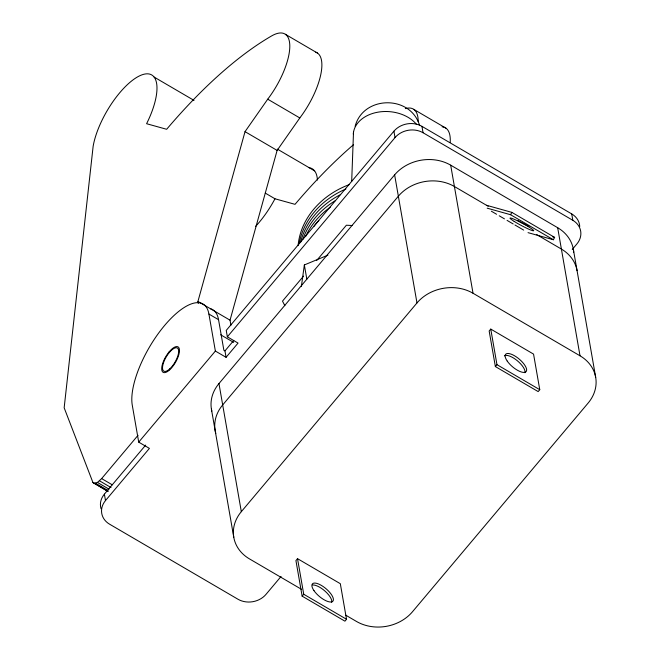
<?xml version="1.0" encoding="UTF-8"?>
<svg xmlns="http://www.w3.org/2000/svg" width="660" height="660" viewBox="0 0 660 660"><rect width="100%" height="100%" fill="white"/><g stroke="black" fill="none" stroke-linecap="round" stroke-linejoin="round"><path stroke-width="0.99" d="M351.689 181.393L353.504 132.231M301.389 286.358L304.351 264.949L327.929 255.156M198.297 303.443L197.942 301.422L245.025 131.654L267.721 99.19A49.657 18.95 -59.7 0 0 289.732 48.428A49.657 18.95 -59.7 0 0 271.565 35.962A325.108 124.072 -59.7 0 0 166.65 129.286L146.594 123.717A53.592 20.452 -59.7 0 0 140.745 75.322A53.592 20.452 -59.7 0 0 93.134 146.338L64.16 407.798L92.936 482.518L108.224 491.584M230.917 325.24L230.043 320.183L277.117 150.414L299.813 117.95A49.657 18.95 -59.7 0 0 315.719 52.181M355.121 126.316C363.239 95.362 410.718 94.751 419.628 125.573M487.187 208.172L510.584 214.723L511.838 212.371L554.631 237.386L553.377 239.745L528.033 232.65M94.042 483.293L97.441 482.419L101.64 478.591L138.023 435.319M579.752 226.479A20.113 16.945 -9.9 0 0 571.717 213.914L421.938 126.349A20.113 16.945 -9.9 0 0 393.913 131.2L226.232 330.421L227.353 336.831L238.046 343.084L226.075 357.316L215.374 351.062L208.915 314.053A64.358 24.56 -59.7 0 0 164.629 325.438A64.358 24.56 -59.7 0 0 132.264 405.133L138.715 442.134L149.416 448.387L105.501 500.569A20.113 16.945 -9.9 0 0 109.568 524.18L237.955 599.231A20.113 16.945 -9.9 0 0 265.98 594.388L281.053 576.469M138.715 442.134L215.374 351.062M227.353 336.831L395.035 137.602A20.113 16.945 -9.9 0 1 423.06 132.751L572.839 220.316A20.113 16.945 -9.9 0 1 576.906 243.928L572.269 249.439M101.021 508.695A20.113 16.945 -9.9 0 1 104.387 494.159L145.679 445.096M226.075 357.316L224.953 350.905L233.78 340.42M303.567 276.086L282.497 301.125L284.864 305.687M316.734 260.436L346.368 225.225L352.547 225.538M211.827 411.114A40.219 33.883 -9.9 0 1 218.963 383.575L394.63 174.859A40.219 33.883 -9.9 0 1 450.681 165.165L557.667 227.708A40.219 33.883 -9.9 0 1 573.697 252.244M301.628 589.38L249.455 558.888A40.219 33.883 -9.9 0 1 241.321 511.665L416.98 302.948A40.219 33.883 -9.9 0 1 473.03 293.254L580.016 355.798A40.219 33.883 -9.9 0 1 588.159 403.021L412.492 611.737A40.219 33.883 -9.9 0 1 356.441 621.431L345.832 615.227M297.528 558.673L295.927 560.571L302.14 596.153L344.933 621.167L346.525 619.27L340.321 583.696L297.528 558.673L303.732 594.256L346.525 619.27M490.76 329.092L489.159 330.99L495.371 366.572L538.164 391.586L539.764 389.689L533.552 354.106L490.76 329.092L496.963 364.675L539.764 389.689M302.14 596.153L303.732 594.256M495.371 366.572L496.963 364.675M265.262 193.091L274.981 198.775L295.028 204.336A325.108 124.072 -59.7 0 1 353.57 144.639M486.502 205.276L511.838 212.371M552.684 236.841L554.631 237.386M285.376 34.295L317.468 53.064M413.754 109.354L445.855 128.114M510.584 214.723L553.377 239.745M488.243 206.299L454.402 186.508A40.219 33.883 -9.9 0 0 398.351 196.21L222.692 404.926A40.219 33.883 -9.9 0 0 215.803 433.422M536.63 234.58L561.388 249.059A40.219 33.883 -9.9 0 1 577.071 270.658M491.353 211.2L496.592 214.269M499.216 215.795L504.454 218.864M507.078 220.39L513.191 223.971M514.932 224.986L523.669 230.092M267.721 99.19L299.813 117.95M154.118 77.063L194.015 100.394M277.357 149.119L314.597 170.882M245.025 131.654L277.117 150.414M197.942 301.422L230.043 320.183M208.915 314.053L218.542 319.688L223.88 350.287L224.953 350.905M220.663 334.785L233.673 342.391M101.64 478.591L112.274 484.811M99.511 480.827L111.037 487.567M97.441 482.419L108.974 489.151M95.576 483.26L107.992 490.512M92.936 482.518L107.118 490.809M571.717 213.914L572.839 220.316M573.342 249.315L595.699 377.396M557.667 227.708L580.016 355.798M450.681 165.165L473.03 293.254M421.938 126.349L423.06 132.751M393.913 131.2L395.035 137.602M394.63 174.859L416.98 302.948M304.351 264.949L306.834 279.18M218.963 383.575L241.321 511.665M211.423 409.192L233.78 537.281M169.224 351.763L169.348 352.481M104.387 494.159L105.501 500.569M210.424 308.707A64.358 24.56 -59.7 0 1 218.542 319.688M405.339 108.619A49.657 18.95 -59.7 0 1 418.184 121.564M442.101 126.819A49.657 18.95 -59.7 0 1 450.211 142.238M309.07 167.714A53.592 20.452 -59.7 0 1 317.427 180.081M274.981 198.775A54.763 20.897 -59.7 0 1 255.511 226.487M353.29 134.079A34.246 24.907 4.4 0 1 378.675 112.051A34.246 24.907 4.4 0 1 416.311 124.129M300.548 242.459A80.446 67.774 -9.9 0 1 339.826 194.964M302.767 239.44A80.446 67.774 -9.9 0 1 334.933 200.879M298.097 245.627A80.446 67.774 -9.9 0 1 349.099 184.66M299.236 243.556A80.446 67.774 -9.9 0 1 345.889 188.999M305.563 236.577A80.446 67.774 -9.9 0 1 330.363 207.116M313.739 226.586A80.446 67.774 -9.9 0 1 318.854 220.506M528.957 226.355A13.406 1.229 28.1 0 1 527.084 225.464M526.35 225.101A13.406 1.229 28.1 0 1 520.971 222.288M520.22 221.875A13.406 1.229 28.1 0 1 518.034 220.621M504.397 355.872A13.406 5.098 40.1 0 1 517.226 360.665A13.406 5.098 40.1 0 1 524.939 372.727M312.609 584.974A13.406 5.098 40.1 0 1 325.322 591.393A13.406 5.098 40.1 0 1 331.708 602.316M169.636 369.856A14.751 5.627 -59.7 0 0 178.72 347.49A14.751 5.627 -59.7 0 0 163.408 361.441A14.751 5.627 -59.7 0 0 169.636 369.856M169.719 368.923A13.406 5.115 -59.7 0 0 177.977 348.587A13.406 5.115 -59.7 0 0 164.068 361.267A13.406 5.115 -59.7 0 0 169.719 368.923M514.181 221.405A13.406 1.229 28.1 0 0 533.486 230.802A13.406 1.229 28.1 0 0 517.861 220.976A13.406 1.229 28.1 0 0 514.181 221.405M507.235 361.086A13.406 5.098 40.1 0 0 525.764 371.926A13.406 5.098 40.1 0 0 514.635 355.831A13.406 5.098 40.1 0 0 507.235 361.086M314.003 590.675A13.406 5.098 40.1 0 0 332.533 601.507A13.406 5.098 40.1 0 0 321.403 585.42A13.406 5.098 40.1 0 0 314.003 590.675"/></g></svg>
